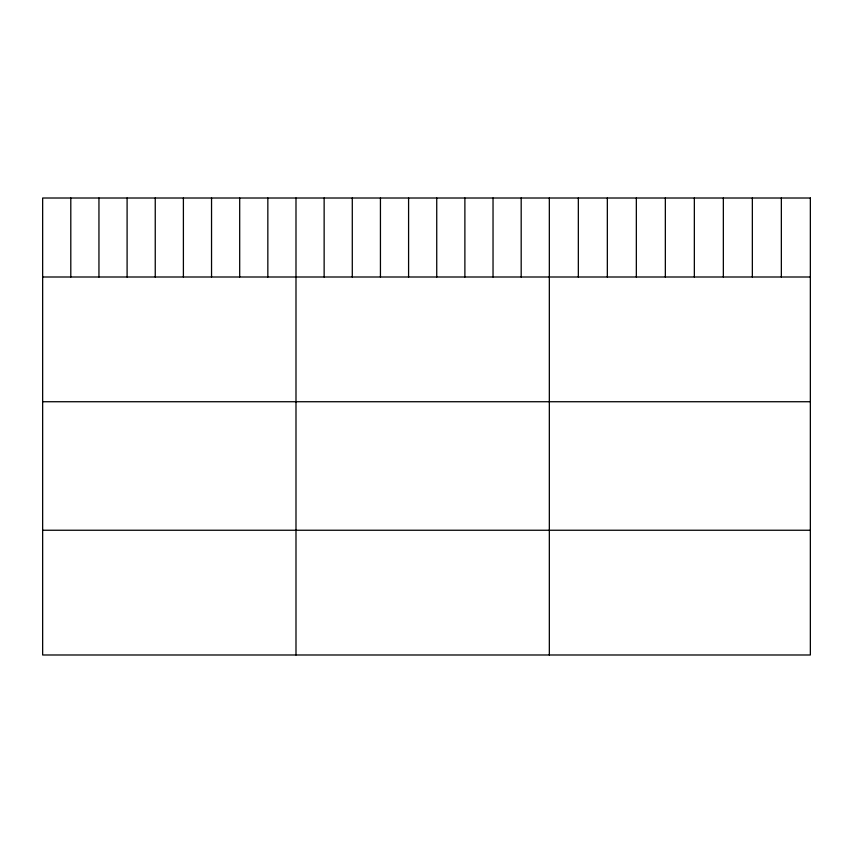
<?xml version="1.0" encoding="UTF-8"?>
<svg xmlns="http://www.w3.org/2000/svg" width="853" height="853" viewBox="0 0 853 853"><rect width="100%" height="100%" fill="white"/><g stroke="black" fill="none" stroke-linecap="round" stroke-linejoin="round"><path stroke-width="1.28" d="M42.65 277.001L810.35 277.001M42.65 401.731L810.35 401.731M42.65 530.246L810.35 530.246M781.348 198.013L781.348 277.001M752.346 198.013L752.346 277.001M723.344 198.013L723.344 277.001M694.342 198.013L694.342 277.001M665.34 198.013L665.34 277.001M636.338 198.013L636.338 277.001M607.336 198.013L607.336 277.001M578.334 198.013L578.334 277.001M549.332 198.013L549.332 654.987M521.183 198.013L521.183 277.001M493.034 198.013L493.034 277.001M464.885 198.013L464.885 277.001M436.736 198.013L436.736 277.001M408.587 198.013L408.587 277.001M380.438 198.013L380.438 277.001M352.289 198.013L352.289 277.001M324.14 198.013L324.14 277.001M295.991 198.013L295.991 654.987M267.842 198.013L267.842 277.001M239.693 198.013L239.693 277.001M211.544 198.013L211.544 277.001M183.395 198.013L183.395 277.001M155.246 198.013L155.246 277.001M127.097 198.013L127.097 277.001M98.948 198.013L98.948 277.001M70.799 198.013L70.799 277.001M810.35 198.013L42.65 198.013L42.65 654.987L810.35 654.987L810.35 198.013"/></g></svg>
